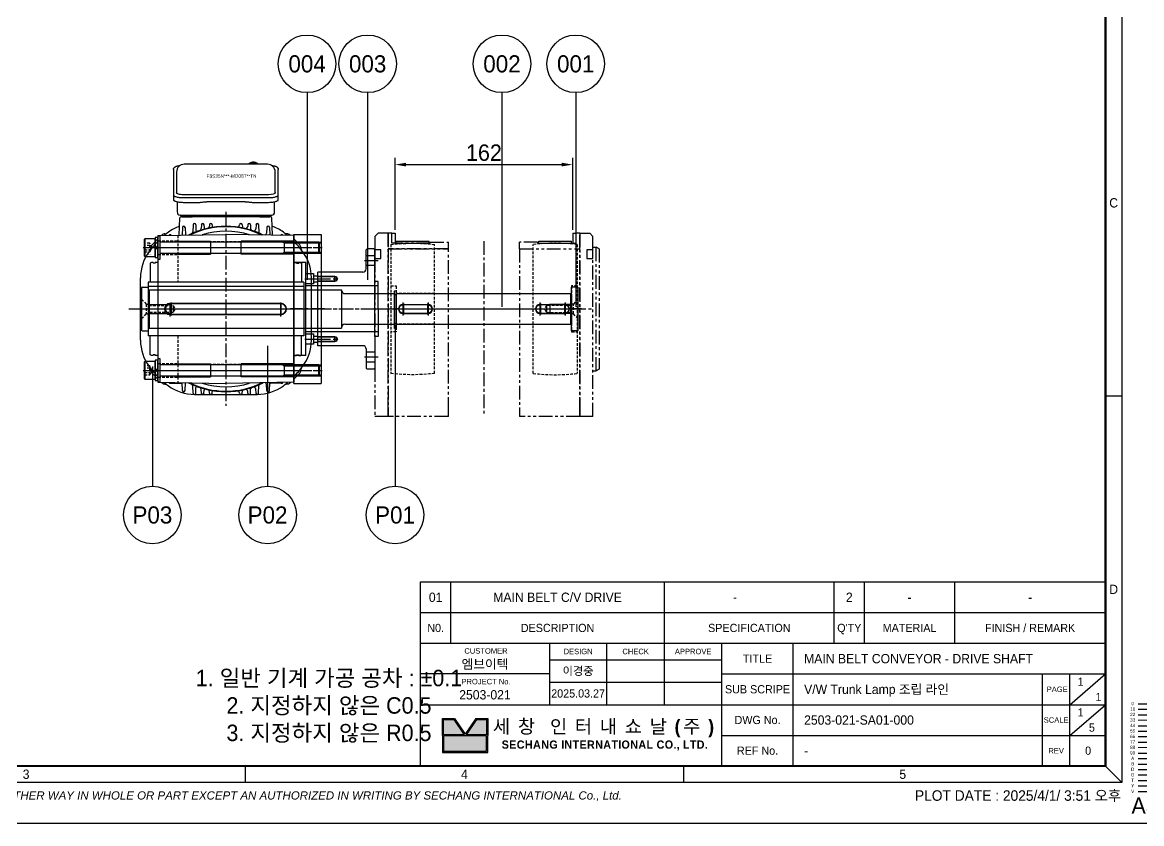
# Model space of a CAD drawing. Header units: inches. Extents: x 0 to 23821, y 0 to 11279.
# Drawn here: x 15657 to 16678, y 0 to 731 of the extents above; entities that cross this region are included whole.
import ezdxf
from ezdxf.enums import TextEntityAlignment as Align

# ---------------------------------------------------------------- set-up
doc = ezdxf.new("R2010")
doc.units = ezdxf.units.IN
doc.header["$LTSCALE"] = 10
doc.header["$MEASUREMENT"] = 0
for name, pattern in [('CENTER', [2, 1.25, -0.25, 0.25, -0.25]), ('HIDDEN', [0.375, 0.25, -0.125]), ('PHANTOM', [2.5, 1.25, -0.25, 0.25, -0.25, 0.25, -0.25])]:
    doc.linetypes.add(name, pattern=pattern)
doc.layers.get('Defpoints').update_dxf_attribs({"color": 8})
for name, color, linetype in [('11', 1, 'CENTER'), ('22', 2, 'HIDDEN'), ('44', 4, 'Continuous'), ('55', 5, 'Continuous'), ('66', 6, 'PHANTOM'), ('77', 40, 'HIDDEN'), ('99', 181, 'Continuous'), ('A', 8, 'Continuous'), ('B', 123, 'Continuous'), ('BOM-T', 4, 'Continuous'), ('D', 3, 'Continuous'), ('G', 231, 'Continuous'), ('T', 3, 'Continuous'), ('V', 1, 'Continuous'), ('Y', 60, 'Continuous')]:
    doc.layers.add(name, color=color, linetype=linetype)
doc.layers.add('33', color=3, linetype='PHANTOM', lineweight=9)
doc.layers.add('88', color=35, linetype='Continuous', lineweight=5)
doc.styles.add('SCI', font='')
doc.styles.get("Standard").update_dxf_attribs({"font": 'arial.ttf'})
doc.styles.get('SCI').set_extended_font_data('Gulim')
doc.dimstyles.new('SCH', dxfattribs={"dimtxt": 2.5, "dimasz": 2, "dimexe": 1.25, "dimexo": 0.625, "dimtad": 1, "dimdec": 8, "dimtxsty": 'SCI', "dimcen": 2.5, "dimclrd": 4, "dimclre": 4, "dimclrt": 7, "dimadec": 8, "dimazin": 2, "dimtfac": 1, "dimtdec": 8, "dimtmove": 0, "dimatfit": 3, "dimfxl": 1, "dimarcsym": 0})

# ---------------------------------------------------------------- blocks, each defined once
blk = doc.blocks.new('A$C82e70aa9')
h = blk.add_hatch(color=5)
h.dxf.hatch_style = 1
h.paths.add_polyline_path([(290.08, -278.01), (288.21, -278.01), (288.21, -280.8), (291.94, -280.8)])
h.paths.add_polyline_path([(296.06, -278.01), (294.19, -278.01), (292.33, -280.8), (296.06, -280.8)])
h.paths.add_polyline_path([(296.06, -281), (288.21, -281), (288.21, -283.79), (296.06, -283.79)])
for p, q in [((412, -219), (409, -219)), ((284, -252.9), (409, -252.9)), ((284, -286.5), (284, -252.9)), ((409, -252.9), (409, -286.5)), ((284, -258.5), (409, -258.5)), ((284, -264.1), (409, -264.1)), ((307.5, -264.1), (307.5, -275.3)), ((318, -275.3), (318, -264.1)), ((328.5, -275.3), (328.5, -264.1)), ((339, -286.5), (339, -264.1)), ((307.5, -267.1), (339, -267.1)), ((397.5, -286.5), (397.5, -269.7)), ((402.5, -275.3), (409, -269.7)), ((402.5, -286.5), (402.5, -269.7)), ((284, -275.3), (409, -275.3)), ((402.5, -280.9), (409, -275.3)), ((414.97, -275.13), (418.57, -275.13)), ((288, -280.9), (288, -277.8)), ((288, -277.8), (290.19, -277.8)), ((290.19, -277.8), (292.13, -280.71)), ((294.08, -277.8), (292.13, -280.71)), ((294.08, -277.8), (296.27, -277.8)), ((296.27, -277.8), (296.27, -280.9)), ((288.21, -280.8), (288.21, -278.01)), ((288.21, -278.01), (290.08, -278.01)), ((290.08, -278.01), (291.94, -280.8)), ((294.19, -278.01), (292.33, -280.8)), ((294.19, -278.01), (296.06, -278.01)), ((296.06, -278.01), (296.06, -280.8)), ((288, -280.9), (288, -284)), ((291.94, -280.8), (288.21, -280.8)), ((296.06, -281), (288.21, -281)), ((288.21, -281), (288.21, -283.79)), ((296.06, -280.8), (292.33, -280.8)), ((296.06, -283.79), (296.06, -281)), ((296.27, -284), (296.27, -280.9)), ((288.21, -283.79), (296.06, -283.79)), ((288, -284), (296.27, -284)), ((284, -286.5), (409, -286.5))]:
    blk.add_line(p, q)
at = {"color": 2}
for p, q in [((252, -286.5), (252, -289.5)), ((332, -286.5), (332, -289.5)), ((409, -286.5), (412, -289.5))]:
    blk.add_line(p, q, dxfattribs=at)
at = {"color": 1}
blk.add_lwpolyline([(0, 0), (420, 0), (420, -297), (0, -297)], close=True, dxfattribs=at)
at = {"color": 2}
blk.add_lwpolyline([(12, -7.5), (412, -7.5), (412, -289.5), (12, -289.5)], close=True, dxfattribs=at)
at = {"const_width": 0.4}
blk.add_lwpolyline([(15, -10.5), (409, -10.5), (409, -286.5), (15, -286.5)], close=True, dxfattribs=at)
at = {"layer": '11'}
blk.add_line((414.97, -276.13), (418.57, -276.13), dxfattribs=at)
at = {"layer": '22'}
blk.add_line((414.97, -277.13), (418.57, -277.13), dxfattribs=at)
at = {"layer": '33'}
blk.add_line((414.97, -278.13), (418.57, -278.13), dxfattribs=at)
at = {"layer": '44'}
blk.add_line((414.97, -279.13), (418.57, -279.13), dxfattribs=at)
at = {"layer": '55'}
blk.add_line((414.97, -280.13), (418.57, -280.13), dxfattribs=at)
at = {"layer": '66'}
blk.add_line((414.97, -281.13), (418.57, -281.13), dxfattribs=at)
at = {"layer": '77'}
blk.add_line((414.97, -282.13), (418.57, -282.13), dxfattribs=at)
at = {"layer": '88'}
blk.add_line((414.97, -283.13), (418.57, -283.13), dxfattribs=at)
at = {"layer": '99'}
blk.add_line((414.97, -284.13), (418.57, -284.13), dxfattribs=at)
at = {"layer": 'A'}
blk.add_line((414.97, -285.13), (418.57, -285.13), dxfattribs=at)
at = {"layer": 'B'}
blk.add_line((414.97, -286.13), (418.57, -286.13), dxfattribs=at)
at = {"layer": 'D'}
for p, q in [((289.5, -258.5), (289.5, -252.9)), ((328.5, -258.5), (328.5, -252.9)), ((359.5, -258.5), (359.5, -252.9)), ((365, -258.5), (365, -252.9)), ((381.5, -258.5), (381.5, -252.9)), ((289.5, -264.1), (289.5, -258.5)), ((328.5, -264.1), (328.5, -258.5)), ((359.5, -264.1), (359.5, -258.5)), ((365, -264.1), (365, -258.5)), ((381.5, -264.1), (381.5, -258.5)), ((352, -286.5), (352, -264.1)), ((307.5, -269.7), (284, -269.7)), ((307.5, -271.2), (339, -271.2)), ((339, -269.7), (409, -269.7)), ((339, -280.9), (409, -280.9)), ((414.97, -287.13), (418.57, -287.13))]:
    blk.add_line(p, q, dxfattribs=at)
at = {"layer": 'G'}
blk.add_line((414.97, -288.13), (418.57, -288.13), dxfattribs=at)
at = {"layer": 'T'}
blk.add_line((414.97, -289.13), (418.57, -289.13), dxfattribs=at)
at = {"layer": 'V'}
blk.add_line((414.97, -291.13), (418.57, -291.13), dxfattribs=at)
at = {"layer": 'Y'}
blk.add_line((414.97, -290.13), (418.57, -290.13), dxfattribs=at)
at = {"style": 'SCI'}
for s, height, p in [('N0.', 1.5, (286.75, -261.3)), ('DESCRIPTION', 1.5, (309, -261.3)), ('SPECIFICATION', 1.5, (344, -261.3)), ("Q'TY", 1.5, (362.25, -261.3)), ('MATERIAL', 1.5, (373.25, -261.3)), ('FINISH / REMARK', 1.5, (395.25, -261.3)), ('이경중', 1.5, (312.75, -269.15)), ('0', 0.6, (413.97, -275.09))]:
    blk.add_text(s, height=height, dxfattribs=at).set_placement(p, align=Align.MIDDLE_CENTER)
at = {"linetype": 'Continuous', "style": 'SCI'}
blk.add_text('PLOT DATE : 2025/4/1/ 3:51 오후', height=1.92, dxfattribs=at).set_placement((411.86, -292.84), align=Align.RIGHT)
at = {"color": 2, "style": 'SCI'}
blk.add_text('A3', height=3, dxfattribs=at).set_placement((418.55, -296.11), align=Align.BOTTOM_RIGHT)
at = {"color": 2, "attachment_point": 5, "style": 'SCI'}
for s, insert, char_height, width in [('C', (410.5, -183.75), 1.7, 3), ('D', (410.5, -254.25), 1.7, 3), ('1. 일반 기계 가공 공차 : ±0.1\\P2. 지정하지 않은 C0.5\\P3. 지정하지 않은 R0.5', (267.28, -275.6), 3, 83.5818), ('3', (212, -288), 1.7, 80), ('4', (292, -288), 1.7, 80), ('5', (372, -288), 1.7, 80)]:
    blk.add_mtext(s, dxfattribs=dict(at, insert=insert, char_height=char_height, width=width))
at = {"style": 'SCI'}
for s, insert, char_height, width, attachment_point in [(' CUSTOMER', (295.75, -265.5), 1, 23.5, 5), ('DESIGN', (312.75, -265.6), 1, 10.5, 5), ('CHECK', (323.25, -265.6), 1, 10.5, 5), ('APPROVE', (333.75, -265.6), 1, 10.5, 5), ('TITLE', (345.5, -266.9), 1.5, 13, 5), (' PROJECT No.', (295.75, -271.1), 1, 23.5, 5), ('\\pi1.42726;1', (402.5, -271.1), 1.5, 3.25, 4), ('SUB SCRIPE', (345.5, -272.5), 1.5, 13, 5), (' PAGE', (400, -272.5), 1, 5, 5), ('\\pi1.42726;1', (405.75, -273.9), 1.5, 3.25, 4), ('{\\fGulim|b1|i0|c129|p50;\\T1.45;세창 인터내쇼날(주)}', (317.63, -279.65), 2.5, 38.7333, 5), ('DWG No.', (345.5, -278.1), 1.5, 13, 5), ('SCALE', (400, -278.1), 1, 5, 5), ('\\pi1.42726;1', (402.5, -276.7), 1.5, 3.25, 4), ('{\\fGulim|b1|i0|c129|p50;\\T1.05;SECHANG INTERNATIONAL CO., LTD.}', (317.63, -282.75), 1.5, 38.7333, 5), ('REF No.', (345.5, -283.7), 1.5, 13, 5), ('REV', (400, -283.7), 1, 5, 5)]:
    blk.add_mtext(s, dxfattribs=dict(at, insert=insert, char_height=char_height, width=width, attachment_point=attachment_point))
at = {"color": 3, "insert": (12, -292), "char_height": 1.5, "width": 400.0238, "attachment_point": 4, "style": 'SCI'}
blk.add_mtext('{\\fArial|b0|i1|c0|p34;THIS DRAWING CONTAINS CONFIDENTIAL INFORMATION PROPRIETARY TO SECHANG INTERNATIONAL Co., Ltd.   IT MUST NOT BE REPRODUCED OR DISCLOSED TO OTHERS OR USED IN  ANY OTHER WAY IN WHOLE OR PART EXCEPT AN AUTHORIZED IN WRITING BY SECHANG INTERNATIONAL Co., Ltd.  }', dxfattribs=at)
at = {"layer": '11', "style": 'SCI'}
blk.add_text('11', height=0.6, dxfattribs=at).set_placement((413.97, -276.09), align=Align.MIDDLE_CENTER)
at = {"layer": '22', "style": 'SCI'}
blk.add_text('22', height=0.6, dxfattribs=at).set_placement((413.97, -277.09), align=Align.MIDDLE_CENTER)
at = {"layer": '33', "style": 'SCI'}
blk.add_text('33', height=0.6, dxfattribs=at).set_placement((413.97, -278.09), align=Align.MIDDLE_CENTER)
at = {"layer": '44', "style": 'SCI'}
blk.add_text('44', height=0.6, dxfattribs=at).set_placement((413.97, -279.09), align=Align.MIDDLE_CENTER)
at = {"layer": '55', "style": 'SCI'}
blk.add_text('55', height=0.6, dxfattribs=at).set_placement((413.97, -280.09), align=Align.MIDDLE_CENTER)
at = {"layer": '66', "style": 'SCI'}
blk.add_text('66', height=0.6, dxfattribs=at).set_placement((413.97, -281.09), align=Align.MIDDLE_CENTER)
at = {"layer": '77', "style": 'SCI'}
blk.add_text('77', height=0.6, dxfattribs=at).set_placement((413.97, -282.09), align=Align.MIDDLE_CENTER)
at = {"layer": '88', "style": 'SCI'}
blk.add_text('88', height=0.6, dxfattribs=at).set_placement((413.97, -283.09), align=Align.MIDDLE_CENTER)
at = {"layer": '99', "style": 'SCI'}
blk.add_text('99', height=0.6, dxfattribs=at).set_placement((413.97, -284.09), align=Align.MIDDLE_CENTER)
at = {"layer": 'A', "style": 'SCI'}
blk.add_text('A', height=0.6, dxfattribs=at).set_placement((413.97, -285.09), align=Align.MIDDLE_CENTER)
at = {"layer": 'B', "style": 'SCI'}
blk.add_text('B', height=0.6, dxfattribs=at).set_placement((413.97, -286.09), align=Align.MIDDLE_CENTER)
at = {"layer": 'D', "style": 'SCI'}
blk.add_text('D', height=0.6, dxfattribs=at).set_placement((413.97, -287.09), align=Align.MIDDLE_CENTER)
at = {"layer": 'G', "style": 'SCI'}
blk.add_text('G', height=0.6, dxfattribs=at).set_placement((413.97, -288.09), align=Align.MIDDLE_CENTER)
at = {"layer": 'T', "style": 'SCI'}
blk.add_text('T', height=0.6, dxfattribs=at).set_placement((413.97, -289.09), align=Align.MIDDLE_CENTER)
at = {"layer": 'V', "style": 'SCI'}
blk.add_text('V', height=0.6, dxfattribs=at).set_placement((413.97, -291.09), align=Align.MIDDLE_CENTER)
at = {"layer": 'Y', "style": 'SCI'}
blk.add_text('Y', height=0.6, dxfattribs=at).set_placement((413.97, -290.09), align=Align.MIDDLE_CENTER)
blk = doc.blocks.new('A$C0a38cdaa')
for p, q in [((-40, -58.8), (-40, 58.8)), ((0, 58.8), (0, -58.8)), ((0, 21), (-5, 21)), ((-5, 21), (-5, -21)), ((-40, 14), (-5, 14)), ((-40, -14), (-5, -14)), ((-5, -21), (0, -21))]:
    blk.add_line(p, q)
for centre, start, end in [((-20, -100.6), 82.8462, 97.1538), ((-20, 100.6), 262.8462, 277.1538)]:
    blk.add_arc(centre, 160.6, start, end)
blk = doc.blocks.new('A$C6d3af40c')
for p, q in [((0, 164), (3, 167)), ((0, 152), (0, 164)), ((12, 167), (3, 167)), ((12, 153), (12, 167)), ((12, 167), (15.5, 167)), ((12, 167), (12, 5)), ((18.5, 167), (15.5, 167)), ((15.5, 158), (15.5, 167)), ((18.5, 167), (18.5, 158)), ((183.5, 167), (180.5, 167)), ((180.5, 167), (180.5, 158)), ((183.5, 158), (183.5, 167)), ((183.5, 167), (187, 167)), ((187, 167), (187, 153)), ((187, 5), (187, 167)), ((187, 167), (196, 167)), ((196, 167), (199, 164)), ((199, 164), (199, 152)), ((-5.5, 153), (-2.9, 154.5)), ((-2.9, 41.5), (-2.9, 154.5)), ((0, 154.5), (-2.9, 154.5)), ((50.5, 158), (15.5, 158)), ((50.5, 158.8), (67, 158.8)), ((50.5, 158.8), (50.5, 158)), ((67, 153), (67, 158.8)), ((132, 153), (132, 158.8)), ((148.5, 158.8), (132, 158.8)), ((148.5, 158), (148.5, 158.8)), ((148.5, 158), (183.5, 158)), ((-5.5, 153), (-5.5, 43)), ((0, 144), (0, 152)), ((0, 152), (5.5, 152)), ((0, 0), (0, 144)), ((5.5, 144), (0, 144)), ((5.5, 152), (5.5, 144)), ((12, 5), (12, 153)), ((67, 153), (12, 153)), ((67, 153), (12, 153)), ((67, 153), (67, 5)), ((132, 5), (132, 153)), ((132, 153), (187, 153)), ((187, 153), (132, 153)), ((187, 153), (187, 5)), ((193.5, 152), (199, 152)), ((193.5, 144), (193.5, 152)), ((199, 144), (193.5, 144)), ((199, 152), (199, 144)), ((199, 144), (199, 0)), ((-5.5, 43), (-2.9, 41.5)), ((0, 41.5), (-2.9, 41.5)), ((0, 0), (12, 0)), ((12, 0), (12, 5)), ((12, 5), (12, 0)), ((12, 0), (67, 0)), ((67, 5), (67, 0)), ((132, 0), (132, 5)), ((132, 0), (187, 0)), ((187, 5), (187, 0)), ((187, 0), (187, 5)), ((187, 0), (199, 0))]:
    blk.add_line(p, q)
at = {"layer": '11'}
for p, q in [((99.5, 160), (99.5, 0)), ((199, 98), (0, 98))]:
    blk.add_line(p, q, dxfattribs=at)
at = {"layer": 'B'}
for p, q in [((49.5, 159.8), (19.5, 159.8)), ((19.5, 158), (19.5, 159.8)), ((49.5, 158), (19.5, 158)), ((49.5, 158), (49.5, 159.8)), ((179.5, 159.8), (149.5, 159.8)), ((149.5, 158), (149.5, 159.8)), ((179.5, 158), (149.5, 158)), ((179.5, 158), (179.5, 159.8))]:
    blk.add_line(p, q, dxfattribs=at)
at = {"layer": '22', "xscale": -1}
blk.add_blockref('A$C0a38cdaa', (14.5, 98), dxfattribs=at)
at = {"layer": '22'}
blk.add_blockref('A$C0a38cdaa', (184.5, 98), dxfattribs=at)
blk = doc.blocks.new('A$Cde3674c7')
for p, q in [((24.5, 133.9), (24.5, 134)), ((24.5, 132.7), (24.5, 133.3)), ((25.5, 134), (25.5, 133.9)), ((25.5, 133.3), (25.5, 132.7)), ((-47.8, 127.3), (-47.8, 104)), ((-45, 125), (-45, 106.1)), ((38, 132), (-38, 132)), ((21, 132), (21, 132.2)), ((21, 132), (21, 132.2)), ((29, 132.2), (29, 132)), ((29, 132.2), (29, 132)), ((45, 106.1), (45, 125)), ((47.8, 104), (47.8, 127.3)), ((-47.8, 104), (-47.8, 99.7)), ((39, 104.1), (-39, 104.1)), ((47.8, 99.7), (47.8, 104)), ((-44.5, 97.8), (-44.5, 88.5)), ((-39, 101.6), (39, 101.6)), ((-39, 97.2), (-24.9, 97.2)), ((-21.3, 97.5), (-20.5, 97.6)), ((17.5, 97.8), (-17.5, 97.8)), ((20.5, 97.6), (21.3, 97.5)), ((24.9, 97.2), (39, 97.2)), ((44.5, 88.5), (44.5, 97.8)), ((-42.6, 67.3), (-42, 83)), ((-41.7, 85.5), (-37.5, 85.5)), ((41, 84), (-41, 84)), ((-40.1, 84), (-30.9, 84)), ((-37.5, 85.5), (41.7, 85.5)), ((30.9, 84), (40.1, 84)), ((42.6, 67.3), (42, 83)), ((-39.7, 74.4), (-40, 67.3)), ((-39.7, 74.4), (-40, 67.3)), ((-37.3, 74.4), (-37, 67.5)), ((-37.3, 74.4), (-37, 67.5)), ((-29.9, 76.8), (-30.2, 70.4)), ((-27.5, 76.8), (-27.3, 71.8)), ((-22.4, 76.8), (-22.6, 73.4)), ((-20, 76.8), (-19.9, 74.1)), ((-14.9, 76.8), (-15, 75.5)), ((-12.5, 76.8), (-12.4, 75.6)), ((12.5, 76.8), (12.4, 76.7)), ((14.9, 76.8), (15, 74.8)), ((20, 76.8), (19.9, 75.3)), ((22.4, 76.8), (22.6, 72.7)), ((27.5, 76.8), (27.3, 73.2)), ((29.9, 76.8), (30.2, 69.8)), ((37.3, 74.4), (37.1, 69)), ((39.7, 74.4), (40, 67.3)), ((-67.4, 58.5), (-62, 63.9)), ((-62, 66.9), (0, 68)), ((-62, 66.9), (-62, 24.5)), ((-58.9, 67), (-58.5, 67.4)), ((-55.7, 68.5), (-55.1, 68.5)), ((62, 66.9), (0, 68)), ((55.7, 68.5), (55.1, 68.5)), ((58.5, 67.4), (58.9, 67)), ((62, 66.9), (62, 24.5)), ((62, 63.9), (67.4, 58.5)), ((-68.5, 55.7), (-68.5, 55.1)), ((68.5, 55.7), (68.5, 55.1)), ((-68, 42.5), (-69, 41.9)), ((-69, 41.9), (-69, 24.5)), ((-66.5, 42.5), (-68, 42.5)), ((-66.5, 42.5), (-66.5, 41.8)), ((-64.5, 41.8), (-66.5, 41.8)), ((-64.5, 42.5), (-64.5, 41.8)), ((-62, 42.5), (-64.5, 42.5)), ((62, 42.5), (64.5, 42.5)), ((64.5, 42.5), (64.5, 41.8)), ((64.5, 41.8), (66.5, 41.8)), ((66.5, 42.5), (68, 42.5)), ((66.5, 42.5), (66.5, 41.8)), ((68, 42.5), (69, 41.9)), ((69, 41.9), (69, 24.5)), ((-78, -28.5), (-78, 28.5)), ((71, 24.5), (-71, 24.5)), ((-71, 24.5), (-71, -24.5)), ((-71, 20.8), (71, 20.8)), ((71, 24.5), (71, -24.5)), ((78, -28.5), (78, 28.5)), ((-71, 17.5), (71, 17.5)), ((-71, -17.5), (71, -17.5)), ((71, -24.5), (-71, -24.5)), ((-69, -41.9), (-69, -24.5)), ((-62, -24.5), (-62, -66.9)), ((62, -24.5), (62, -66.9)), ((69, -41.9), (69, -24.5)), ((-68, -42.5), (-69, -41.9)), ((-66.5, -42.5), (-68, -42.5)), ((-64.5, -41.8), (-66.5, -41.8)), ((-66.5, -42.5), (-66.5, -41.8)), ((-64.5, -42.5), (-64.5, -41.8)), ((-62, -42.5), (-64.5, -42.5)), ((62, -42.5), (64.5, -42.5)), ((64.5, -41.8), (66.5, -41.8)), ((64.5, -42.5), (64.5, -41.8)), ((66.5, -42.5), (66.5, -41.8)), ((66.5, -42.5), (68, -42.5)), ((68, -42.5), (69, -41.9)), ((-68.5, -55.7), (-68.5, -55.1)), ((-62, -63.9), (-67.4, -58.5)), ((67.4, -58.5), (62, -63.9)), ((68.5, -55.7), (68.5, -55.1)), ((-62, -66.9), (0, -68)), ((-58.5, -67.4), (-58.9, -67)), ((-55.7, -68.5), (-55.1, -68.5)), ((-50.9, -67.8), (-40.9, -67.8)), ((-39.7, -74.4), (-40, -67.3)), ((-37.3, -74.4), (-37, -67.5)), ((-29.9, -76.8), (-30.2, -70.4)), ((62, -66.9), (0, -68)), ((29.9, -76.8), (30.2, -69.8)), ((37.3, -74.4), (37.1, -69)), ((39.7, -74.4), (40, -67.3)), ((50.9, -67.8), (40.9, -67.8)), ((55.7, -68.5), (55.1, -68.5)), ((58.9, -67), (58.5, -67.4)), ((-28.5, -78), (28.5, -78)), ((-27.5, -76.8), (-27.3, -71.8)), ((-22.4, -76.8), (-22.6, -73.4)), ((-20, -76.8), (-19.9, -74.1)), ((-14.9, -76.8), (-15, -75.5)), ((-12.5, -76.8), (-12.4, -75.6)), ((12.5, -76.8), (12.4, -76.7)), ((14.9, -76.8), (15, -74.8)), ((20, -76.8), (19.9, -75.3)), ((22.4, -76.8), (22.6, -72.7)), ((27.5, -76.8), (27.3, -73.2))]:
    blk.add_line(p, q)
for points in [[(21.3, 132.8), (21.4, 132.9), (21.5, 133)], [(28.5, 133), (28.6, 132.9), (28.7, 132.8)], [(28.7, 132.8), (28.7, 132.8)], [(-47.8, 104), (-47.7, 103.7), (-47.6, 103.5), (-47.3, 103.2), (-46.9, 102.9), (-46.5, 102.7), (-45.9, 102.5), (-45.2, 102.3), (-44.5, 102.1), (-43.7, 101.9), (-42.8, 101.8), (-41.9, 101.7), (-41, 101.6), (-40, 101.6), (-39, 101.6)], [(39, 101.6), (40, 101.6), (41, 101.6), (41.9, 101.7), (42.8, 101.8), (43.7, 101.9), (44.5, 102.1), (45.2, 102.3), (45.9, 102.5), (46.5, 102.7), (46.9, 102.9), (47.3, 103.2), (47.6, 103.5), (47.7, 103.7), (47.8, 104)], [(-47.8, 99.7), (-47.7, 99.4), (-47.6, 99.1), (-47.3, 98.9), (-46.9, 98.6), (-46.5, 98.4), (-45.9, 98.2), (-45.2, 98), (-44.5, 97.8), (-43.7, 97.6), (-42.8, 97.5), (-41.9, 97.4), (-41, 97.3), (-40, 97.3), (-39, 97.2)], [(39, 97.2), (40, 97.3), (41, 97.3), (41.9, 97.4), (42.8, 97.5), (43.7, 97.6), (44.5, 97.8), (45.2, 98), (45.9, 98.2), (46.5, 98.4), (46.9, 98.6), (47.3, 98.9), (47.6, 99.1), (47.7, 99.4), (47.8, 99.7)]]:
    blk.add_lwpolyline(points)
for centre, radius, start, end in [((21.6, 132.5), 0.486, 133.759, 138.1209), ((25, 127.5), 6.5, 57.8797, 122.1203), ((25, 127), 6.77, 97.3147, 107.0011), ((24.4, 133.4), 1.37, 173.3134, 186.6866), ((25, 126.7), 6.77, 97.3147, 107.0011), ((24.7, 132.6), 1.29, 98.9986, 115.405), ((24.7, 134.6), 1.29, 244.595, 261.0014), ((25, 127.5), 6.5, 85.4534, 94.5466), ((25.3, 132.6), 1.29, 64.595, 81.0014), ((25.3, 134.6), 1.29, 278.9986, 295.405), ((25, 127), 6.77, 72.9989, 82.6853), ((25, 126.7), 6.77, 72.9989, 82.6853), ((25.6, 133.4), 1.37, 353.3134, 6.6866), ((-38, 125), 7, 90, 180), ((25, 123.8), 9.01, 86.7221, 93.2779), ((38, 125), 7, 0, 90), ((-41.5, 88.5), 3, 180, 264.2608), ((-41, 83), 1, 90, 178), ((-42, 83.5), 2, 13.7372, 84.2608), ((-29, 83.5), 2, 90, 165.5225), ((29, 83.5), 2, 14.4775, 90), ((42, 83.5), 2, 95.7392, 166.2628), ((41, 83), 1, 2, 90), ((41.5, 88.5), 3, 275.7392, 0), ((-28.5, 38), 40, 110.1745, 126.8699), ((-38.5, 74.4), 1.25, 2, 178), ((-38.5, 74.4), 1.25, 2, 178), ((0, 0), 75.5, 63.2272, 116.7728), ((0, 0), 75, 64.0299, 115.97), ((-28.7, 76.8), 1.25, 2, 178), ((-26.3, 71.8), 1, 182, 290.0899), ((-24.6, 73.5), 2, 288.4799, 358), ((-21.2, 76.8), 1.25, 2, 178), ((-18.9, 74.1), 1, 182, 284.2707), ((-17, 75.6), 2, 282.6648, 358), ((-13.7, 76.8), 1.25, 2, 178), ((-11.4, 75.6), 1, 182, 278.5777), ((10.4, 76.8), 2, 262.2511, 358), ((13.7, 76.8), 1.25, 2, 178), ((16, 74.8), 1, 182, 257.9126), ((17.9, 75.4), 2, 256.6452, 358), ((21.2, 76.8), 1.25, 2, 178), ((23.6, 72.8), 1, 182, 252.039), ((25.3, 73.2), 2, 250.9264, 358), ((28.7, 76.8), 1.25, 2, 178), ((38.5, 74.4), 1.25, 2, 178), ((28.5, 38), 40, 53.1301, 69.8255), ((0, 0), 87.5, 135.1188, 143.1301), ((-55.7, 64.5), 4, 90, 135), ((0, 0), 87.5, 126.8699, 130.011), ((-55.1, 70.5), 2, 270, 308.0036), ((-50.9, 66.5), 1.25, 29.8908, 152.1092), ((-36, 67.5), 1, 182, 188.1253), ((-36, 67.5), 1, 182, 188.1253), ((-32.2, 70.5), 2, 294.5254, 358), ((0, 0), 71, 72.2558, 107.7442), ((31.2, 69.9), 1, 182, 245.9369), ((35.1, 69.1), 2, 299.3559, 358), ((50.9, 66.5), 1.25, 27.8897, 150.1103), ((0, 0), 87.5, 49.9889, 53.1301), ((55.1, 70.5), 2, 231.9964, 270), ((55.7, 64.5), 4, 45, 90), ((0, 0), 87.5, 36.8699, 44.8812), ((-38, 28.5), 40, 143.1301, 180), ((-70.5, 55.1), 2, 321.9964, 0), ((-64.5, 55.7), 4, 135, 180), ((64.5, 55.7), 4, 0, 45), ((70.5, 55.1), 2, 180, 218.0036), ((38, 28.5), 40, 0, 36.8699), ((-38, -28.5), 40, 180, 216.8699), ((38, -28.5), 40, 323.1301, 0), ((0, 0), 87.5, 216.8699, 224.8812), ((-70.5, -55.1), 2, 0, 38.0036), ((-64.5, -55.7), 4, 180, 225), ((0, 0), 87.5, 315.1188, 323.1301), ((64.5, -55.7), 4, 315, 0), ((70.5, -55.1), 2, 141.9964, 180), ((-55.7, -64.5), 4, 225, 270), ((0, 0), 87.5, 229.9889, 233.1301), ((-55.1, -70.5), 2, 51.9964, 90), ((-28.5, -38), 40, 233.1301, 270), ((-50.9, -66.5), 1.25, 207.8871, 330.1128), ((-40.9, -68.8), 1, 2, 90), ((-36, -67.5), 1, 171.8717, 178), ((0, 0), 75.5, 243.2271, 296.7728), ((0, 0), 75, 244.0299, 295.9701), ((-32.2, -70.5), 2, 2, 65.4746), ((-26.3, -71.8), 1, 69.9101, 178), ((0, 0), 71, 252.2558, 287.7442), ((25.3, -73.2), 2, 2, 109.0736), ((28.5, -38), 40, 270, 306.8699), ((31.2, -69.9), 1, 114.0631, 178), ((35.1, -69.1), 2, 2, 60.644), ((36, -67.5), 1, 2, 8.1261), ((40.9, -68.8), 1, 90, 178), ((50.9, -66.5), 1.25, 209.8898, 332.1102), ((0, 0), 87.5, 306.8699, 310.0111), ((55.1, -70.5), 2, 90, 128.0036), ((55.7, -64.5), 4, 270, 315), ((-38.5, -74.4), 1.25, 182, 358), ((-28.7, -76.8), 1.25, 182, 358), ((-24.6, -73.5), 2, 2, 71.5201), ((-21.2, -76.8), 1.25, 182, 358), ((-18.9, -74.1), 1, 75.7293, 178), ((-17, -75.6), 2, 2, 77.3352), ((-13.7, -76.8), 1.25, 182, 358), ((-11.4, -75.6), 1, 81.4223, 178), ((10.4, -76.8), 2, 2, 97.7489), ((13.7, -76.8), 1.25, 182, 358), ((16, -74.8), 1, 102.0874, 178), ((17.9, -75.4), 2, 2, 103.3548), ((21.2, -76.8), 1.25, 182, 358), ((23.6, -72.8), 1, 107.961, 178), ((28.7, -76.8), 1.25, 182, 358), ((38.5, -74.4), 1.25, 182, 358)]:
    blk.add_arc(centre, radius, start, end)
at = {"extrusion": (0, 0, -1)}
for centre, start_param, end_param in [((-39, 106.1), 1.570796, 3.141593), ((39, 106.1), 0, 1.570796)]:
    blk.add_ellipse(centre, major_axis=(6, 0), ratio=0.324978, start_param=start_param, end_param=end_param, dxfattribs=at)
for points, knots in [([(21, 132.2), (21, 132.3), (21, 132.4), (21.1, 132.6), (21.2, 132.7), (21.3, 132.8), (21.3, 132.8), (21.3, 132.8), (21.3, 132.8)], [0, 0, 0, 0, 0.329406, 0.709553, 1, 1, 1, 1.048572, 1.048572, 1.048572, 1.048572]), ([(28.7, 132.8), (28.7, 132.8), (28.7, 132.8), (28.7, 132.8), (28.7, 132.8), (28.8, 132.7), (28.9, 132.6), (29, 132.4), (29, 132.2), (29, 132.2)], [-0.057331, -0.057331, -0.057331, -0.057331, 0, 0, 0, 0.04709, 0.447062, 0.808158, 1, 1, 1, 1]), ([(-47.8, 127.3), (-47.8, 127.4), (-47.8, 127.7), (-47.7, 128.1), (-47.5, 128.5), (-47.2, 128.9), (-46.9, 129.2), (-46.6, 129.5), (-46.1, 129.8), (-45.6, 130.1), (-45, 130.3), (-44.3, 130.5), (-43.8, 130.7), (-43.5, 130.7), (-43.4, 130.7), (-43.4, 130.7), (-43.4, 130.7), (-43.4, 130.7), (-42.8, 130.8), (-42.2, 130.9), (-41.6, 131.1)], [0, 0, 0, 0, 0.068906, 0.139476, 0.209438, 0.280718, 0.355628, 0.437237, 0.529585, 0.636589, 0.756203, 0.875311, 0.98934, 1, 1, 1, 1, 1, 1, 1.268665, 1.268665, 1.268665, 1.268665]), ([(41.4, 131.2), (42.1, 131), (42.8, 130.9), (43.4, 130.7), (43.7, 130.7), (44.2, 130.6), (44.8, 130.4), (45.5, 130.1), (46, 129.9), (46.5, 129.6), (46.9, 129.2), (47.2, 128.9), (47.5, 128.5), (47.7, 128.1), (47.8, 127.7), (47.8, 127.4), (47.8, 127.3)], [-0.308501, -0.308501, -0.308501, -0.308501, 0, 0, 0, 0.103357, 0.215357, 0.331905, 0.455265, 0.558115, 0.645908, 0.724824, 0.798509, 0.869222, 0.938414, 1, 1, 1, 1]), ([(-24.9, 97.2), (-23.1, 97.3), (-24.3, 97.2), (-21.6, 97.4), (-22.2, 97.4), (-21.3, 97.5)], [0, 0, 0, 0, 1.388453, 2.780018, 3.627164, 3.627164, 3.627164, 3.627164]), ([(-20.5, 97.6), (-20.2, 97.6), (-19.4, 97.7), (-18.4, 97.8), (-17.7, 97.8), (-17.5, 97.8)], [0, 0, 0, 0, 0.3792285, 0.7680446, 1, 1, 1, 1]), ([(17.5, 97.8), (18.7, 97.7), (18.2, 97.8), (20.1, 97.6), (19.9, 97.6), (20.5, 97.6)], [0, 0, 0, 0, 1.176582, 2.356169, 3.030308, 3.030308, 3.030308, 3.030308]), ([(21.3, 97.5), (22.8, 97.3), (21.9, 97.4), (24.6, 97.2), (23.9, 97.3), (24.9, 97.2)], [0, 0, 0, 0, 1.359692, 2.82201, 3.627139, 3.627139, 3.627139, 3.627139])]:
    blk.add_open_spline(points, degree=3, knots=knots)
blk.add_open_spline([(-38, 132), (-38, 132), (-38, 132), (-38, 132)], degree=3)
at = {"layer": '11'}
for p, q in [((0, 88.5), (0, -88.5)), ((-66.7, 56), (66.7, 56)), ((-88.5, 0), (88.5, 0)), ((-67.5, -56), (66.7, -56))]:
    blk.add_line(p, q, dxfattribs=at)
at = {"layer": '22'}
for p, q in [((-62, 62.2), (-44, 62.2)), ((-44, 67.2), (-44, 24.5)), ((62, 61.3), (-44, 61.3)), ((-62, 49.8), (-44, 49.8)), ((62, 50.7), (-44, 50.7)), ((-44, -24.5), (-44, -67.2)), ((-62, -49.8), (-44, -49.8)), ((62, -50.7), (-44, -50.7)), ((-62, -62.2), (-44, -62.2)), ((62, -61.3), (-44, -61.3))]:
    blk.add_line(p, q, dxfattribs=at)
at = {"layer": 'Defpoints'}
for p, q in [((-62, 24.5), (-62, -24.5)), ((62, 24.5), (62, -24.5))]:
    blk.add_line(p, q, dxfattribs=at)
at = {"layer": 'T'}
for p, q in [((-44, 62), (-14, 62)), ((-14, 62), (-14, 50)), ((62, 62), (14, 62)), ((14, 50), (14, 62)), ((-44, 50), (-14, 50)), ((62, 50), (14, 50)), ((-44, -50), (-14, -50)), ((-14, -50), (-14, -62)), ((62, -50), (14, -50)), ((14, -62), (14, -50)), ((-44, -62), (-14, -62)), ((62, -62), (14, -62))]:
    blk.add_line(p, q, dxfattribs=at)
at = {"layer": '44', "style": 'SCI'}
blk.add_text('F3S35N***-MD08T**TN', height=3.125, dxfattribs=at).set_placement((-17.6, 119.7))
blk = doc.blocks.new('A$Cfa839af8')
for p, q in [((-33.5, 11), (-33.5, 52)), ((-33.5, 52), (33.5, 52)), ((-29.6, 35.4), (-29.6, 52)), ((-25.4, 52), (-25.4, 35.4)), ((-21, -3), (-21, 52)), ((21, -3), (21, 52)), ((25.4, 35.4), (25.4, 52)), ((29.6, 52), (29.6, 35.4)), ((33.5, 11), (33.5, 52)), ((-25, 37), (-30, 37)), ((-27.5, 34.2), (-29.6, 35.4)), ((-25.4, 35.4), (-29.6, 35.4)), ((-25.4, 35.4), (-27.5, 34.2)), ((30, 37), (25, 37)), ((27.5, 34.2), (25.4, 35.4)), ((29.6, 35.4), (25.4, 35.4)), ((29.6, 35.4), (27.5, 34.2)), ((-54, 8), (-55, 7)), ((-55, 1), (-55, 7)), ((-55, 1), (-54, 0)), ((-36.5, 8), (-54, 8)), ((-25, 0), (-54, 0)), ((-48.5, 0), (-48.5, 8)), ((-39.5, 0), (-39.5, 8)), ((-25, -3), (-25, 0)), ((25, 0), (54, 0)), ((25, -3), (25, 0)), ((36.5, 8), (54, 8)), ((39.5, 0), (39.5, 8)), ((48.5, 0), (48.5, 8)), ((54, 8), (55, 7)), ((55, 1), (54, 0)), ((55, 1), (55, 7)), ((0, -3), (-25, -3)), ((0, -3), (25, -3))]:
    blk.add_line(p, q)
for centre, start, end in [((-36.5, 11), 270, 0), ((36.5, 11), 180, 270)]:
    blk.add_arc(centre, 3, start, end)
at = {"layer": '11'}
for p, q in [((-27.5, 53), (-27.5, 33.2)), ((0, 53), (0, -6)), ((27.5, 53), (27.5, 33.2)), ((-44, -3), (-44, 11)), ((44, -3), (44, 11))]:
    blk.add_line(p, q, dxfattribs=at)
at = {"layer": 'Defpoints'}
blk.add_line((-25, 0), (25, 0), dxfattribs=at)
at = {"layer": 'T'}
for p, q in [((-30, 37), (-30, 52)), ((-25, 52), (-25, 37)), ((25, 37), (25, 52)), ((30, 52), (30, 37)), ((-29.6, 36.3), (-30, 37)), ((-25, 37), (-25.4, 36.3)), ((25.4, 36.3), (25, 37)), ((30, 37), (29.6, 36.3))]:
    blk.add_line(p, q, dxfattribs=at)
blk = doc.blocks.new('A$Cdecc0af3')
for p, q in [((-8, 13.9), (-7.4, 14.5)), ((-8, 4.5), (-8, 13.9)), ((-8, 13.9), (8, 13.9)), ((-7.4, 14.5), (7.4, 14.5)), ((7.4, 14.5), (8, 13.9)), ((8, 13.9), (8, 4.5)), ((-10.5, 0), (-10.5, 2)), ((-10.5, 2), (10.5, 2)), ((10.5, 0), (-10.5, 0)), ((-9.2, 2), (-9.2, 4.5)), ((-9.2, 4.5), (9.2, 4.5)), ((9.2, 2), (-9.2, 2)), ((8, 4.5), (-8, 4.5)), ((-5, -144.7), (-5, 0)), ((-2, 2), (0.5, 4.5)), ((-0.5, 2), (2, 4.5)), ((5, 0), (5, -144.7)), ((9.2, 4.5), (9.2, 2)), ((10.5, 2), (10.5, 0)), ((5, -113.5), (-5, -113.5)), ((-4.2, -145.5), (-5, -144.7)), ((5, -144.7), (-5, -144.7)), ((4.2, -145.5), (-4.2, -145.5)), ((5, -144.7), (4.2, -145.5))]:
    blk.add_line(p, q)
at = {"layer": '11'}
blk.add_line((0, 15.5), (0, -146.5), dxfattribs=at)
at = {"layer": '22'}
for p, q in [((-4, 9.5), (-4, 14.5)), ((-2, 9.5), (-2, 14.5)), ((2, 14.5), (2, 9.5)), ((4, 14.5), (4, 9.5)), ((0, 7.2), (-4, 9.5)), ((4, 9.5), (-4, 9.5)), ((4, 9.5), (0, 7.2)), ((0, 7.2), (0, 7.2))]:
    blk.add_line(p, q, dxfattribs=at)
at = {"layer": 'T'}
for p, q in [((-5, -112.1), (-4.2, -113.5)), ((5, -112.1), (4.2, -113.5)), ((-4.2, -113.5), (-4.2, -145.5)), ((4.2, -113.5), (4.2, -145.5))]:
    blk.add_line(p, q, dxfattribs=at)
at = {"layer": 'BOM-T', "color": 4}
blk.add_text('M10-150L', height=0.6, rotation=270, dxfattribs=at).set_placement((6.4, 10.9), align=Align.MIDDLE_LEFT)
blk = doc.blocks.new('A$Cea925d9a')
for p, q in [((-20, -5.5), (-20, 0)), ((20, 0), (-20, 0)), ((20, -5.5), (20, 0)), ((-20, -5.5), (-19.5, -6)), ((19.5, -6), (-19.5, -6)), ((20, -5.5), (19.5, -6))]:
    blk.add_line(p, q)
at = {"layer": '11'}
blk.add_line((0, -9), (0, 3), dxfattribs=at)
at = {"layer": '22'}
for p, q in [((-4.5, -1.7), (-4.5, 0)), ((4.5, -1.7), (4.5, 0)), ((-8.8, -6), (-4.5, -1.7)), ((4.5, -1.7), (-4.5, -1.7)), ((8.8, -6), (4.5, -1.7))]:
    blk.add_line(p, q, dxfattribs=at)
blk = doc.blocks.new('A$C26cd929c')
blk.add_lwpolyline([(0, 50, 1), (-10, 50), (-10, -50, 1), (0, -50)], format="xyb", close=True)
at = {"layer": '11'}
for p, q in [((-5, 56), (-5, -56)), ((-11, 50), (1, 50)), ((-11, -50), (1, -50))]:
    blk.add_line(p, q, dxfattribs=at)
blk = doc.blocks.new('A$C9cea946e')
blk.add_lwpolyline([(0, 11, 1), (-8, 11), (-8, -11, 1), (0, -11)], format="xyb", close=True)
at = {"layer": '11'}
for p, q in [((-9, 11), (1, 11)), ((-4, 16), (-4, -16)), ((-9, -11), (1, -11))]:
    blk.add_line(p, q, dxfattribs=at)
blk = doc.blocks.new('A$C5399366c')
for p, q in [((17.8, 1.6), (-16.4, 1.6)), ((-16.4, 1.6), (-16.4, 0)), ((-16.4, 0), (17.8, 0)), ((-13.3, 0), (-13.3, 1.6)), ((13.3, 0), (13.3, 1.6)), ((17.8, 0), (17.8, 1.6))]:
    blk.add_line(p, q)
at = {"layer": '11'}
blk.add_line((0, -1), (0, 2.6), dxfattribs=at)
at = {"layer": 'BOM-T', "color": 4}
blk.add_text('S28', height=0.6, dxfattribs=at).set_placement((-15.5, 0.7), align=Align.MIDDLE_LEFT)
blk = doc.blocks.new('A$C599a7360')
for p, q in [((-16.5, 2), (-17.5, 1)), ((-17.5, 1), (-17.5, -174.5)), ((17.5, 1), (-17.5, 1)), ((16.5, 2), (-16.5, 2)), ((17.5, 1), (16.5, 2)), ((17.5, 1), (17.5, -174.5)), ((-5, -18), (-5, -119)), ((5, -119), (5, -18)), ((17.5, -174.5), (-17.5, -174.5)), ((-14, -177.5), (-14, -222.8)), ((14, -177.5), (14, -222.8)), ((-14, -224.5), (-14, -383.5)), ((-13.3, -222.8), (-13.3, -224.5)), ((13.3, -222.8), (-13.3, -222.8)), ((13.3, -224.5), (-13.3, -224.5)), ((13.3, -222.8), (13.3, -224.5)), ((14, -224.5), (13.3, -224.5)), ((14, -224.5), (14, -383.5)), ((-4, -230.5), (-4, -253.5)), ((4, -230.5), (4, -253.5)), ((-4, -355.5), (-4, -378.5)), ((4, -355.5), (4, -378.5)), ((14, -383.5), (-14, -383.5)), ((-13, -384.5), (-14, -383.5)), ((13, -384.5), (-13, -384.5)), ((13, -384.5), (14, -383.5))]:
    blk.add_line(p, q)
for points in [[(-14, -222.8), (-13.3, -222.8), (-13.3, -224.5), (-14, -224.5)], [(13.3, -224.5), (13.3, -222.8), (14, -222.8)]]:
    blk.add_lwpolyline(points)
for centre, radius, start, end in [((0, -18), 5, 0, 180), ((0, -119), 5, 180, 0), ((-17, -177.5), 3, 0, 90), ((17, -177.5), 3, 90, 180), ((0, -230.5), 4, 0, 180), ((0, -253.5), 4, 180, 0), ((0, -355.5), 4, 0, 180), ((0, -378.5), 4, 180, 0)]:
    blk.add_arc(centre, radius, start, end)
at = {"layer": '11'}
for p, q in [((0, 7), (0, -385.5)), ((-7, -18), (7, -18)), ((-7, -119), (7, -119)), ((6, -230.5), (-6, -230.5)), ((6, -253.5), (-6, -253.5)), ((6, -355.5), (-6, -355.5)), ((6, -378.5), (-6, -378.5))]:
    blk.add_line(p, q, dxfattribs=at)
at = {"layer": '22'}
for p, q in [((-4, 2), (-3.3, 1.3)), ((3.3, 1.3), (-3.3, 1.3)), ((-3.3, -20.8), (-3.3, 1.3)), ((3.3, 1.3), (4, 2)), ((3.3, 1.3), (3.3, -20.8)), ((3.3, -20.8), (-3.3, -20.8)), ((0, -22.7), (-3.3, -20.8)), ((3.3, -20.8), (0, -22.7)), ((0, -359.8), (-3.3, -361.7)), ((3.3, -361.7), (-3.3, -361.7)), ((-3.3, -361.7), (-3.3, -383.8)), ((3.3, -361.7), (0, -359.8)), ((3.3, -383.8), (3.3, -361.7)), ((-4, -384.5), (-3.3, -383.8)), ((3.3, -383.8), (-3.3, -383.8)), ((3.3, -383.8), (4, -384.5))]:
    blk.add_line(p, q, dxfattribs=at)
at = {"layer": 'T'}
for p, q in [((-4, 2), (-4, -18)), ((4, 2), (4, -18)), ((-4, -18), (-3.3, -19.2)), ((4, -18), (-4, -18)), ((4, -18), (3.3, -19.2)), ((-4, -364.5), (-3.3, -363.3)), ((4, -364.5), (-4, -364.5)), ((-4, -384.5), (-4, -364.5)), ((4, -364.5), (3.3, -363.3)), ((4, -384.5), (4, -364.5))]:
    blk.add_line(p, q, dxfattribs=at)
blk = doc.blocks.new('A$C47ca3db6')
for p, q in [((-24, -136), (-24, 0)), ((-24, 0), (1, 0)), ((1, 0), (1, -136)), ((-24, -7.8), (1, -7.8)), ((-24, -16.2), (1, -16.2)), ((-13, -25.5), (-24, -25.5)), ((-13, -110.5), (-13, -25.5)), ((-13, -35.8), (-6, -35.8)), ((-6, -35.8), (-6, -45.2)), ((-6, -37.8), (-2, -37.8)), ((1, -34.5), (-2, -34.5)), ((-2, -101.5), (-2, -34.5)), ((-6, -45.2), (-13, -45.2)), ((-2, -47), (-13, -47)), ((-6, -43.2), (-2, -43.2)), ((-2, -89), (-13, -89)), ((-13, -90.8), (-6, -90.8)), ((-6, -90.8), (-6, -100.2)), ((-6, -100.2), (-13, -100.2)), ((-6, -92.8), (-2, -92.8)), ((-6, -98.2), (-2, -98.2)), ((1, -101.5), (-2, -101.5)), ((-13, -110.5), (-24, -110.5)), ((-24, -119.8), (1, -119.8)), ((-24, -128.2), (1, -128.2)), ((-24, -136), (1, -136))]:
    blk.add_line(p, q)
at = {"layer": '11'}
for p, q in [((-25, -12), (2, -12)), ((-14, -40.5), (-1, -40.5)), ((4, -68), (-27, -68)), ((-14, -95.5), (-1, -95.5)), ((-25, -124), (2, -124))]:
    blk.add_line(p, q, dxfattribs=at)
at = {"layer": 'T'}
for p, q in [((-24, -7), (1, -7)), ((-24, -17), (1, -17)), ((-24, -119), (1, -119)), ((-24, -129), (1, -129))]:
    blk.add_line(p, q, dxfattribs=at)
blk = doc.blocks.new('A$C48ccbbc3')
blk.add_blockref('A$C47ca3db6', (-50, 68))
at = {"rotation": 90.00000000000001}
for name, p in [('A$Cfa839af8', (0, 0)), ('A$C599a7360', (-205, 0))]:
    blk.add_blockref(name, p, dxfattribs=at)
at = {"xscale": -1}
for p, rotation in [((-207, 0), 270), ((179.5, 0), 90)]:
    blk.add_blockref('A$Cea925d9a', p, dxfattribs=dict(at, rotation=rotation))
at = {"layer": '44', "xscale": -1, "rotation": 90}
for name, p in [('A$Cdecc0af3', (-196, 56)), ('A$C5399366c', (19.5, 0)), ('A$C26cd929c', (-136, -5)), ('A$C9cea946e', (37, -4)), ('A$C9cea946e', (162, -4)), ('A$Cdecc0af3', (-196, -56))]:
    blk.add_blockref(name, p, dxfattribs=at)
at = {"layer": '55'}
blk.add_blockref('A$Cde3674c7', (-136, 0), dxfattribs=at)
blk = doc.blocks.new('*D402')
at = {"color": 4, "lineweight": -2, "transparency": 16777216}
for p, q in [((15996.8, 541.6), (15996.8, 607.5)), ((16158.8, 541.6), (16158.8, 607.5)), ((16006.8, 601.2), (16148.8, 601.2))]:
    blk.add_line(p, q, dxfattribs=at)
at = {"color": 4, "transparency": 16777216}
for points in [[(16006.8, 602.9), (16006.8, 599.5), (15996.8, 601.2)], [(16148.8, 602.9), (16148.8, 599.5), (16158.8, 601.2)]]:
    blk.add_solid(points, dxfattribs=at)
at = {"layer": 'Defpoints', "color": 0, "transparency": 16777216}
for p in [(16158.8, 601.2), (15996.8, 538.5), (16158.8, 538.5)]:
    blk.add_point(p, dxfattribs=at)
at = {"color": 7, "transparency": 16777216, "insert": (16077.8, 612), "char_height": 15, "attachment_point": 5, "style": 'SCI'}
blk.add_mtext('162', dxfattribs=at)

msp = doc.modelspace()

# ---------------------------------------------------------------- linework, layer by layer
at = {"layer": 'D'}
for p, q in [((15916.42729322, 666.8769113), (15916.42729322, 496.2293221)), ((15971.68443055, 666.8769113), (15971.68443055, 496.2293221)), ((16094.25466693, 666.8769113), (16094.25466693, 471.51518562)), ((16161.56787219, 666.8769113), (16161.56787219, 471.51518562))]:
    msp.add_line(p, q, dxfattribs=at)
for centre in [(15916.42729322, 693.1269113), (15971.68443055, 693.1269113), (16094.25466693, 693.1269113), (16161.56787219, 693.1269113)]:
    msp.add_circle(centre, 26.25, dxfattribs=at)
at = {"layer": 'V'}
for p, q in [((15996.68484734, 455.01824193), (15996.68484734, 307.82251318)), ((15880.35647165, 435.8202201), (15880.35647165, 307.82251318)), ((15775.25275121, 416.94382494), (15775.25275121, 307.82251318))]:
    msp.add_line(p, q, dxfattribs=at)
for centre in [(15775.25275121, 281.57251318), (15880.35647165, 281.57251318), (15996.68484734, 281.57251318)]:
    msp.add_circle(centre, 26.25, dxfattribs=at)

# ---------------------------------------------------------------- block references
at = {"xscale": 5, "yscale": 5, "zscale": 5}
msp.add_blockref('A$C82e70aa9', (14600, 1485), dxfattribs=at)
msp.add_blockref('A$C48ccbbc3', (15978.33026786, 469.50476031))
at = {"layer": '66', "xscale": -1}
msp.add_blockref('A$C6d3af40c', (16177.33026786, 371.50476031), dxfattribs=at)

# ---------------------------------------------------------------- texts
at = {"color": 7, "style": 'SCI'}
for s, p in [('004', (15916.42729322, 693.1269113)), ('003', (15971.68443055, 693.1269113)), ('002', (16094.25466693, 693.1269113)), ('001', (16161.56787219, 693.1269113)), ('P03', (15775.25275121, 281.57251318)), ('P02', (15880.35647165, 281.57251318)), ('P01', (15996.68484734, 281.57251318))]:
    msp.add_text(s, height=15.625, dxfattribs=at).set_placement(p, align=Align.MIDDLE_CENTER)
at = {"style": 'SCI'}
for s, height, p in [('01', 8.5, (16033.75, 206.5)), ('MAIN BELT C/V DRIVE', 8.5, (16145, 206.5)), ('2', 8.5, (16411.25, 206.5)), ('-', 8.5, (16466.25, 206.5)), ('-', 8.5, (16576.25, 206.5)), ('엠브이텍', 8.5, (16078.75, 145.51787003)), ('2025.03.27', 7.5, (16163.75, 118.75)), ('2503-021', 8.5, (16078.75, 117.51787003))]:
    msp.add_text(s, height=height, dxfattribs=at).set_placement(p, align=Align.MIDDLE_CENTER)
for s, height, p in [('-', 8.5, (16305.06557923, 202.34054594)), ('5', 7.5, (16629.92305661, 83.83488682))]:
    msp.add_text(s, height=height, dxfattribs=at).set_placement(p)
for s, p in [('MAIN BELT CONVEYOR - DRIVE SHAFT', (16370, 150.5)), ('V/W Trunk Lamp 조립 라인', (16370, 122.5)), ('2503-021-SA01-000', (16370, 94.5)), ('-', (16370, 66.5))]:
    msp.add_text(s, height=8.5, dxfattribs=at).set_placement(p, align=Align.MIDDLE_LEFT)
at = {"insert": (16612.5, 66.5), "char_height": 7.5, "width": 32.5, "attachment_point": 4, "style": 'SCI'}
msp.add_mtext('\\pi13.94308;0', dxfattribs=at)

# ---------------------------------------------------------------- dimensions: what is measured, and where the dimension line sits
dim = msp.add_linear_dim(base=(16158.8302678628, 601.2131918589), p1=(15996.8302678628, 538.5047603096), p2=(16158.8302678628, 538.5047603096), dimstyle='SCH', override={"dimscale": 5, "dimtxt": 3, "dimcen": 1})
dim.commit()
dim.dimension.update_dxf_attribs({"geometry": '*D402', "text_midpoint": (16077.8302678628, 612.0479122317)})

doc.saveas('drawing.dxf')
